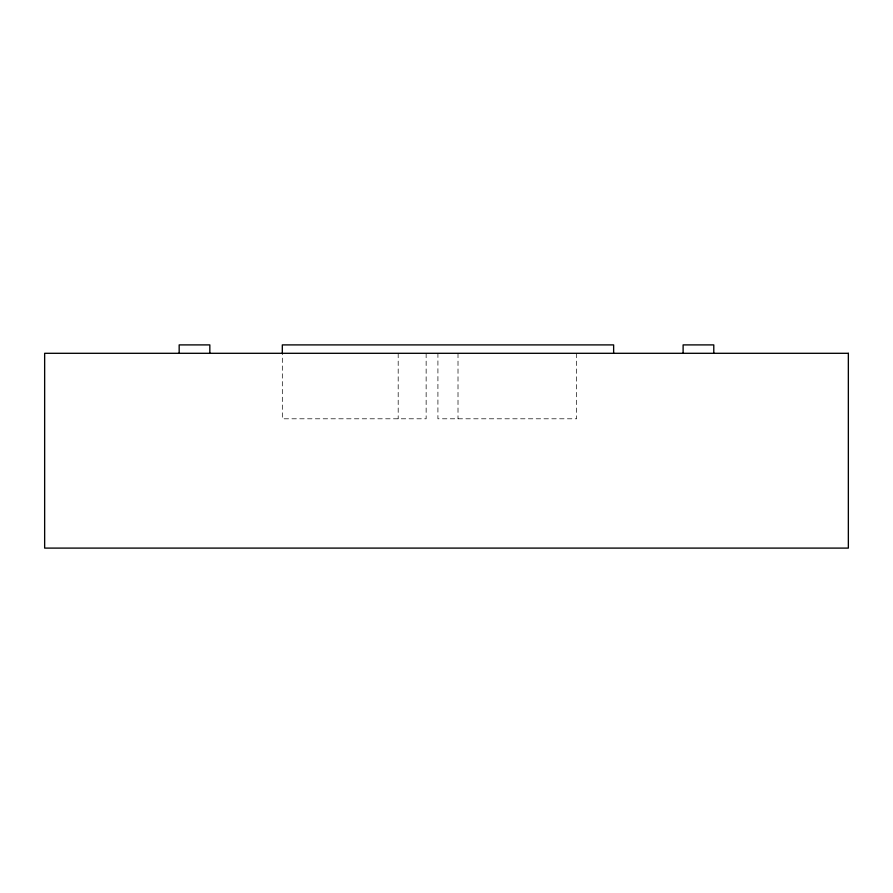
<?xml version="1.0" encoding="UTF-8"?>
<svg xmlns="http://www.w3.org/2000/svg" width="893" height="893" viewBox="0 0 893 893"><rect width="100%" height="100%" fill="white"/><g stroke="black" fill="none" stroke-linecap="round" stroke-linejoin="round"><path stroke-width="0.67" stroke-dasharray="4.46 3.35" d="M576.666 353.304L576.666 418.795L437.916 418.795L437.916 353.304M458.009 353.304L458.009 418.795M426.14 353.304L426.14 418.795L282.322 418.795L282.322 353.304M398.189 353.304L398.189 418.795"/><path stroke-width="1.34" d="M713.786 353.304L713.786 344.899L683.112 344.899L683.112 353.304M613.636 353.304L613.636 344.899L282.322 344.899L282.322 353.304M209.833 353.304L209.833 344.899L179.169 344.899L179.169 353.304M848.35 353.304L44.65 353.304L44.65 548.101L848.35 548.101L848.35 353.304"/></g></svg>
